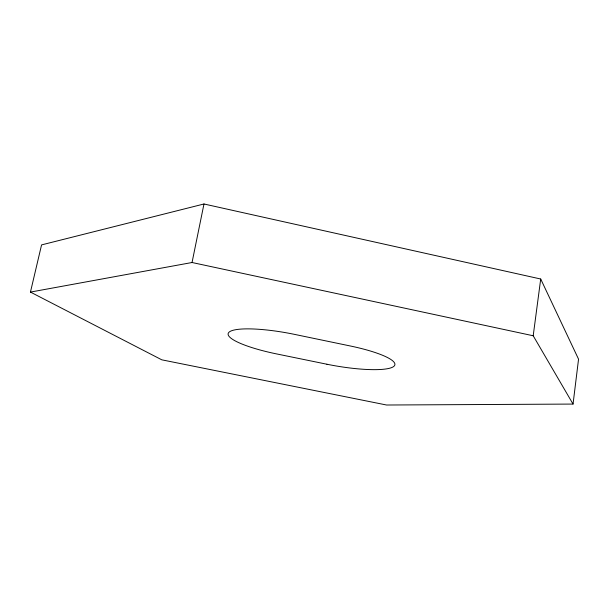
<?xml version="1.0" encoding="UTF-8"?>
<svg xmlns="http://www.w3.org/2000/svg" width="609" height="609" viewBox="0 0 609 609"><rect width="100%" height="100%" fill="white"/><g stroke="black" fill="none" stroke-linecap="round" stroke-linejoin="round"><path stroke-width="0.91" d="M573.046 404.071L578.55 359.165L540.708 279.013L203.977 203.985L41.564 244.894L30.45 292.084L161.796 359.828L386.586 405.015L573.046 404.071L533.202 335.765L540.708 279.013M30.45 292.084L192.041 262.509L203.977 203.985M192.041 262.509L533.202 335.765M326.896 364.228L276.57 353.913A57.984 11.297 10.3 0 1 228.809 332.43A57.984 11.297 10.3 0 1 294.649 334.402L350.16 345.95A57.573 11.137 9.7 0 1 393.688 366.481A57.573 11.137 9.7 0 1 326.896 364.228"/></g></svg>
